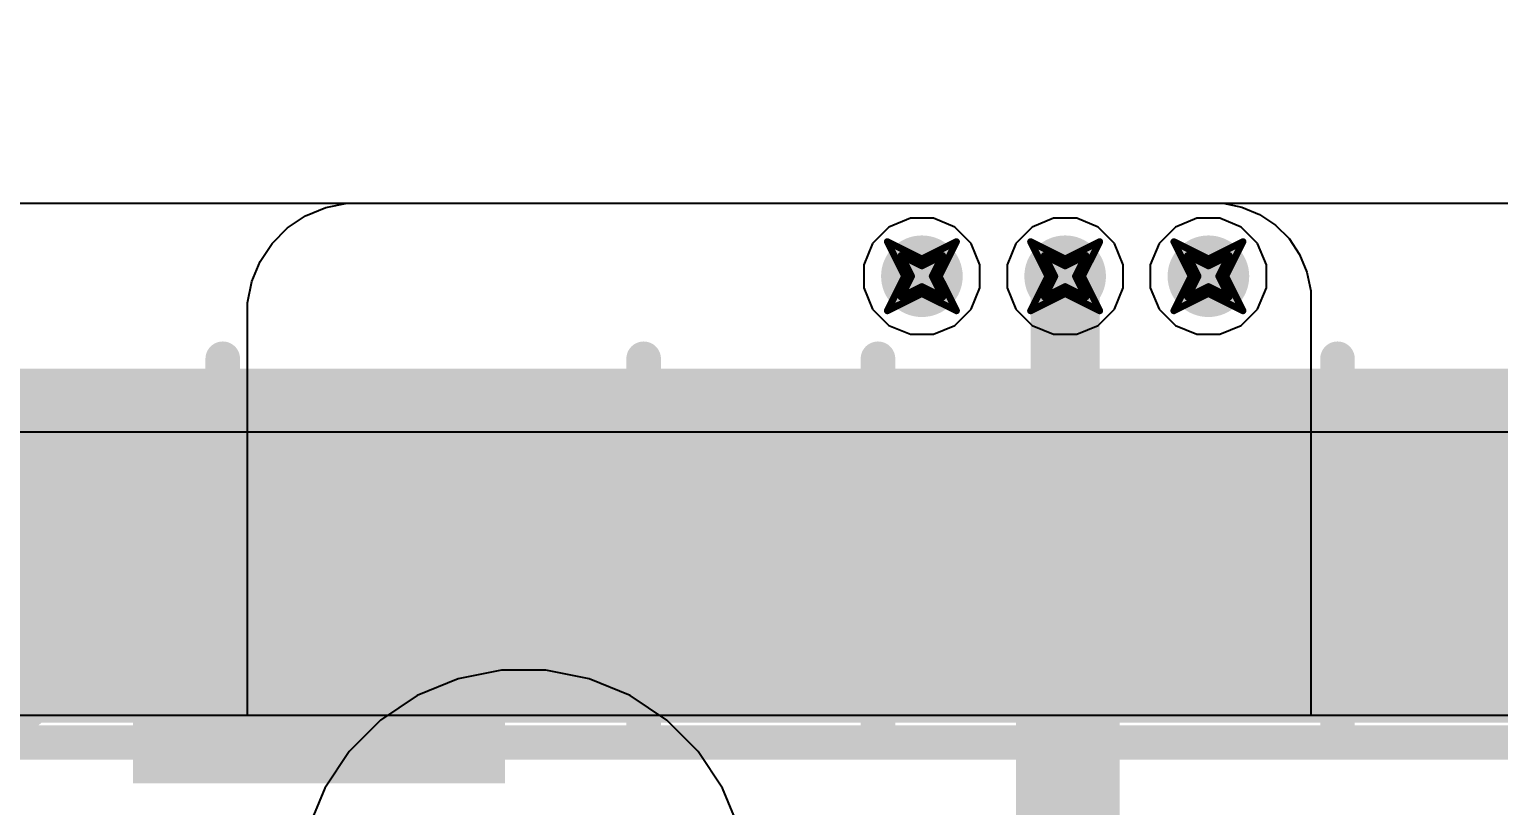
# Model space of a CAD drawing. Header units: inches. Extents: x -2 to 5376, y -4 to 5426.
# Drawn here: x 32.58 to 43.38, y 42.79 to 48.5 of the extents above; entities that cross this region are included whole.
import ezdxf

# ---------------------------------------------------------------- set-up
doc = ezdxf.new("R2010")
doc.units = ezdxf.units.IN
for name, color, linetype in [('Bottom Layer', 5, 'Continuous'), ('Bottom Overlay', 54, 'Continuous'), ('Bottom Paste', 16, 'Continuous'), ('Bottom Solder', 6, 'Continuous'), ('Drill Drawing', 1, 'Continuous'), ('Layer 1', 16, 'Continuous'), ('Layer 2', 76, 'Continuous'), ('Multi-Layer', 9, 'Continuous'), ('Top Layer', 1, 'Continuous'), ('Top Overlay', 2, 'Continuous'), ('Top Paste', 8, 'Continuous'), ('Top Solder', 216, 'Continuous'), ('Via Holes', 16, 'Continuous')]:
    doc.layers.add(name, color=color, linetype=linetype)
doc.styles.add('Arial Black', font='', dxfattribs={"height": 0.2})
doc.styles.get('Arial Black').set_extended_font_data('Arial Black')

# ---------------------------------------------------------------- blocks, each defined once
blk = doc.blocks.new('R___2030_B_57')
at = {"layer": 'Bottom Layer'}
for points in [[(-1.7499965, 3.89999982), (-1.7499965, -3.90000998), (-4.2499915, -3.90000998), (-4.2499915, 3.89999982)], [(4.2499915, 3.90000744), (4.2499915, -3.90000236), (1.7499965, -3.90000236), (1.7499965, 3.90000744)]]:
    blk.add_hatch(color=5, dxfattribs=at).paths.add_polyline_path(points)
at = {"layer": 'Bottom Paste'}
for points in [[(-1.7499965, 3.89999982), (-1.7499965, -3.90000998), (-4.2499915, -3.90000998), (-4.2499915, 3.89999982)], [(4.2499915, 3.90000744), (4.2499915, -3.90000236), (1.7499965, -3.90000236), (1.7499965, 3.90000744)]]:
    blk.add_hatch(color=16, dxfattribs=at).paths.add_polyline_path(points)
at = {"layer": 'Bottom Solder'}
for points in [[(-1.6991965, 3.95079982), (-1.6991965, -3.95080998), (-4.300791499999999, -3.95080998), (-4.300791499999999, 3.95079982)], [(4.300791499999999, 3.95080744), (4.300791499999999, -3.95080236), (1.6991965, -3.95080236), (1.6991965, 3.95080744)]]:
    blk.add_hatch(color=6, dxfattribs=at).paths.add_polyline_path(points)
at = {"layer": 'Bottom Overlay'}
for points in [[(-4.4475908, 4.096814259999999, 0.254, 0.254, 0), (-1.6255746, 4.09681172, 0.254, 0.254, 0)], [(-4.4475908, 4.096814259999999, 0.254, 0.254, 0), (-4.4475908, -4.09681934, 0.254, 0.254, 0)], [(4.4475908, 4.096814259999999, 0.254, 0.254, 0), (1.6255746, 4.09681172, 0.254, 0.254, 0)], [(4.4475908, 4.096814259999999, 0.254, 0.254, 0), (4.4475908, -4.096816799999999, 0.254, 0.254, 0)], [(-1.6255746, -4.096816799999999, 0.254, 0.254, 0), (-4.4475908, -4.09681934, 0.254, 0.254, 0)], [(1.6255746, -4.096816799999999, 0.254, 0.254, 0), (4.4475908, -4.096816799999999, 0.254, 0.254, 0)]]:
    blk.add_lwpolyline(points, format="xyseb", dxfattribs=at)
for points in [[(-4.5110908, 4.096814259999999, 0.127, 0.127, 1), (-4.3840908, 4.096814259999999, 0.127, 0.127, 1)], [(-4.5110908, 4.096814259999999, 0.127, 0.127, 1), (-4.3840908, 4.096814259999999, 0.127, 0.127, 1)], [(-1.6890746, 4.09681172, 0.127, 0.127, 1), (-1.5620746, 4.09681172, 0.127, 0.127, 1)], [(1.5620746, 4.09681172, 0.127, 0.127, 1), (1.6890746, 4.09681172, 0.127, 0.127, 1)], [(4.3840908, 4.096814259999999, 0.127, 0.127, 1), (4.5110908, 4.096814259999999, 0.127, 0.127, 1)], [(4.3840908, 4.096814259999999, 0.127, 0.127, 1), (4.5110908, 4.096814259999999, 0.127, 0.127, 1)], [(-4.5110908, -4.09681934, 0.127, 0.127, 1), (-4.3840908, -4.09681934, 0.127, 0.127, 1)], [(-4.5110908, -4.09681934, 0.127, 0.127, 1), (-4.3840908, -4.09681934, 0.127, 0.127, 1)], [(-1.6890746, -4.096816799999999, 0.127, 0.127, 1), (-1.5620746, -4.096816799999999, 0.127, 0.127, 1)], [(1.5620746, -4.096816799999999, 0.127, 0.127, 1), (1.6890746, -4.096816799999999, 0.127, 0.127, 1)], [(4.3840908, -4.096816799999999, 0.127, 0.127, 1), (4.5110908, -4.096816799999999, 0.127, 0.127, 1)], [(4.3840908, -4.096816799999999, 0.127, 0.127, 1), (4.5110908, -4.096816799999999, 0.127, 0.127, 1)]]:
    blk.add_lwpolyline(points, format="xyseb", close=True, dxfattribs=at)
blk = doc.blocks.new('R___2030_59')
at = {"layer": 'Top Layer'}
for points in [[(-4.2499915, -3.9000049), (-4.2499915, 3.9000049), (-1.7499965, 3.9000049), (-1.7499965, -3.9000049)], [(1.7499965, -3.90000236), (1.7499965, 3.90000744), (4.2499915, 3.90000744), (4.2499915, -3.90000236)]]:
    blk.add_hatch(color=1, dxfattribs=at).paths.add_polyline_path(points)
at = {"layer": 'Top Paste'}
for points in [[(-4.2499915, -3.9000049), (-4.2499915, 3.9000049), (-1.7499965, 3.9000049), (-1.7499965, -3.9000049)], [(1.7499965, -3.90000236), (1.7499965, 3.90000744), (4.2499915, 3.90000744), (4.2499915, -3.90000236)]]:
    blk.add_hatch(color=8, dxfattribs=at).paths.add_polyline_path(points)
at = {"layer": 'Top Solder'}
for points in [[(-4.300791499999999, -3.9508049), (-4.300791499999999, 3.9508049), (-1.6991965, 3.9508049), (-1.6991965, -3.9508049)], [(1.6991965, -3.95080236), (1.6991965, 3.95080744), (4.300791499999999, 3.95080744), (4.300791499999999, -3.95080236)]]:
    blk.add_hatch(color=216, dxfattribs=at).paths.add_polyline_path(points)
at = {"layer": 'Top Overlay'}
for points in [[(-4.4475908, 4.096816799999999, 0.254, 0.254, 0), (-4.4475908, -4.096816799999999, 0.254, 0.254, 0)], [(-4.4475908, 4.096816799999999, 0.254, 0.254, 0), (-1.6255746, 4.096814259999999, 0.254, 0.254, 0)], [(4.4475908, 4.09681934, 0.254, 0.254, 0), (1.6255746, 4.096814259999999, 0.254, 0.254, 0)], [(4.4475908, 4.09681934, 0.254, 0.254, 0), (4.4475908, -4.096814259999999, 0.254, 0.254, 0)], [(-4.4475908, -4.096816799999999, 0.254, 0.254, 0), (-1.6255746, -4.096816799999999, 0.254, 0.254, 0)], [(4.4475908, -4.096814259999999, 0.254, 0.254, 0), (1.6255746, -4.096816799999999, 0.254, 0.254, 0)]]:
    blk.add_lwpolyline(points, format="xyseb", dxfattribs=at)
for points in [[(-4.5110908, 4.096816799999999, 0.127, 0.127, 1), (-4.3840908, 4.096816799999999, 0.127, 0.127, 1)], [(-4.5110908, 4.096816799999999, 0.127, 0.127, 1), (-4.3840908, 4.096816799999999, 0.127, 0.127, 1)], [(-1.6890746, 4.096814259999999, 0.127, 0.127, 1), (-1.5620746, 4.096814259999999, 0.127, 0.127, 1)], [(1.5620746, 4.096814259999999, 0.127, 0.127, 1), (1.6890746, 4.096814259999999, 0.127, 0.127, 1)], [(4.3840908, 4.09681934, 0.127, 0.127, 1), (4.5110908, 4.09681934, 0.127, 0.127, 1)], [(4.3840908, 4.09681934, 0.127, 0.127, 1), (4.5110908, 4.09681934, 0.127, 0.127, 1)], [(-4.5110908, -4.096816799999999, 0.127, 0.127, 1), (-4.3840908, -4.096816799999999, 0.127, 0.127, 1)], [(-4.5110908, -4.096816799999999, 0.127, 0.127, 1), (-4.3840908, -4.096816799999999, 0.127, 0.127, 1)], [(-1.6890746, -4.096816799999999, 0.127, 0.127, 1), (-1.5620746, -4.096816799999999, 0.127, 0.127, 1)], [(1.5620746, -4.096816799999999, 0.127, 0.127, 1), (1.6890746, -4.096816799999999, 0.127, 0.127, 1)], [(4.3840908, -4.096814259999999, 0.127, 0.127, 1), (4.5110908, -4.096814259999999, 0.127, 0.127, 1)], [(4.3840908, -4.096814259999999, 0.127, 0.127, 1), (4.5110908, -4.096814259999999, 0.127, 0.127, 1)]]:
    blk.add_lwpolyline(points, format="xyseb", close=True, dxfattribs=at)
blk = doc.blocks.new('R___2030_61')
at = {"layer": 'Top Layer'}
for points in [[(-4.2499915, -3.9000049), (-4.2499915, 3.9000049), (-1.7499965, 3.9000049), (-1.7499965, -3.9000049)], [(1.7499965, -3.9000049), (1.7499965, 3.9000049), (4.2499915, 3.9000049), (4.2499915, -3.9000049)]]:
    blk.add_hatch(color=1, dxfattribs=at).paths.add_polyline_path(points)
at = {"layer": 'Top Paste'}
for points in [[(-4.2499915, -3.9000049), (-4.2499915, 3.9000049), (-1.7499965, 3.9000049), (-1.7499965, -3.9000049)], [(1.7499965, -3.9000049), (1.7499965, 3.9000049), (4.2499915, 3.9000049), (4.2499915, -3.9000049)]]:
    blk.add_hatch(color=8, dxfattribs=at).paths.add_polyline_path(points)
at = {"layer": 'Top Solder'}
for points in [[(-4.300791499999999, -3.9508049), (-4.300791499999999, 3.9508049), (-1.6991965, 3.9508049), (-1.6991965, -3.9508049)], [(1.6991965, -3.9508049), (1.6991965, 3.9508049), (4.300791499999999, 3.9508049), (4.300791499999999, -3.9508049)]]:
    blk.add_hatch(color=216, dxfattribs=at).paths.add_polyline_path(points)
at = {"layer": 'Top Overlay'}
for points in [[(-4.4475908, 4.096816799999999, 0.254, 0.254, 0), (-1.6255746, 4.096816799999999, 0.254, 0.254, 0)], [(-4.4475908, 4.096816799999999, 0.254, 0.254, 0), (-4.4475908, -4.096816799999999, 0.254, 0.254, 0)], [(1.6255746, 4.096816799999999, 0.254, 0.254, 0), (4.44759334, 4.096816799999999, 0.254, 0.254, 0)], [(4.44759334, 4.096816799999999, 0.254, 0.254, 0), (4.4475908, -4.096814259999999, 0.254, 0.254, 0)], [(-4.4475908, -4.096816799999999, 0.254, 0.254, 0), (-1.6255746, -4.096816799999999, 0.254, 0.254, 0)], [(4.4475908, -4.096814259999999, 0.254, 0.254, 0), (1.6255746, -4.096816799999999, 0.254, 0.254, 0)]]:
    blk.add_lwpolyline(points, format="xyseb", dxfattribs=at)
for points in [[(-4.5110908, 4.096816799999999, 0.127, 0.127, 1), (-4.3840908, 4.096816799999999, 0.127, 0.127, 1)], [(-4.5110908, 4.096816799999999, 0.127, 0.127, 1), (-4.3840908, 4.096816799999999, 0.127, 0.127, 1)], [(-1.6890746, 4.096816799999999, 0.127, 0.127, 1), (-1.5620746, 4.096816799999999, 0.127, 0.127, 1)], [(1.5620746, 4.096816799999999, 0.127, 0.127, 1), (1.6890746, 4.096816799999999, 0.127, 0.127, 1)], [(4.38409334, 4.096816799999999, 0.127, 0.127, 1), (4.51109334, 4.096816799999999, 0.127, 0.127, 1)], [(4.38409334, 4.096816799999999, 0.127, 0.127, 1), (4.51109334, 4.096816799999999, 0.127, 0.127, 1)], [(-4.5110908, -4.096816799999999, 0.127, 0.127, 1), (-4.3840908, -4.096816799999999, 0.127, 0.127, 1)], [(-4.5110908, -4.096816799999999, 0.127, 0.127, 1), (-4.3840908, -4.096816799999999, 0.127, 0.127, 1)], [(-1.6890746, -4.096816799999999, 0.127, 0.127, 1), (-1.5620746, -4.096816799999999, 0.127, 0.127, 1)], [(1.5620746, -4.096816799999999, 0.127, 0.127, 1), (1.6890746, -4.096816799999999, 0.127, 0.127, 1)], [(4.3840908, -4.096814259999999, 0.127, 0.127, 1), (4.5110908, -4.096814259999999, 0.127, 0.127, 1)], [(4.3840908, -4.096814259999999, 0.127, 0.127, 1), (4.5110908, -4.096814259999999, 0.127, 0.127, 1)]]:
    blk.add_lwpolyline(points, format="xyseb", close=True, dxfattribs=at)

msp = doc.modelspace()

# ---------------------------------------------------------------- hatches: boundary and pattern name
at = {"layer": 'Bottom Layer'}
h = msp.add_hatch(color=5, dxfattribs=at)
edge = h.paths.add_edge_path()
edge.add_arc((39.14200706, 46.6852), 0.2999994, 0, 360)
h = msp.add_hatch(color=5, dxfattribs=at)
edge = h.paths.add_edge_path()
edge.add_arc((40.19499962, 46.6852), 0.2999994, 0, 360)
h = msp.add_hatch(color=5, dxfattribs=at)
edge = h.paths.add_edge_path()
edge.add_arc((41.24799218, 46.6852), 0.2999994, 0, 360)
at = {"layer": 'Layer 1'}
h = msp.add_hatch(color=16, dxfattribs=at)
edge = h.paths.add_edge_path()
edge.add_arc((39.14200706, 46.6852), 0.2999994, 0, 360)
h = msp.add_hatch(color=16, dxfattribs=at)
edge = h.paths.add_edge_path()
edge.add_arc((40.19499962, 46.6852), 0.2999994, 0, 360)
h = msp.add_hatch(color=16, dxfattribs=at)
edge = h.paths.add_edge_path()
edge.add_arc((41.24799218, 46.6852), 0.2999994, 0, 360)
at = {"layer": 'Layer 2'}
h = msp.add_hatch(color=76, dxfattribs=at)
edge = h.paths.add_edge_path()
edge.add_arc((39.14200706, 46.6852), 0.2999994, 0, 360)
h = msp.add_hatch(color=76, dxfattribs=at)
edge = h.paths.add_edge_path()
edge.add_arc((40.19499962, 46.6852), 0.2999994, 0, 360)
h = msp.add_hatch(color=76, dxfattribs=at)
edge = h.paths.add_edge_path()
edge.add_arc((41.24799218, 46.6852), 0.2999994, 0, 360)
at = {"layer": 'Top Layer'}
h = msp.add_hatch(color=1, dxfattribs=at)
edge = h.paths.add_edge_path()
edge.add_arc((39.14200706, 46.6852), 0.2999994, 0, 360)
h = msp.add_hatch(color=1, dxfattribs=at)
edge = h.paths.add_edge_path()
edge.add_arc((40.19499962, 46.6852), 0.2999994, 0, 360)
h = msp.add_hatch(color=1, dxfattribs=at)
edge = h.paths.add_edge_path()
edge.add_arc((41.24799218, 46.6852), 0.2999994, 0, 360)
at = {"layer": 'Via Holes'}
h = msp.add_hatch(color=7, dxfattribs=at)
edge = h.paths.add_edge_path()
edge.add_arc((39.14200706, 46.6852), 0.1499997, 0, 360)
h = msp.add_hatch(color=7, dxfattribs=at)
edge = h.paths.add_edge_path()
edge.add_arc((40.19499962, 46.6852), 0.1499997, 0, 360)
h = msp.add_hatch(color=7, dxfattribs=at)
edge = h.paths.add_edge_path()
edge.add_arc((41.24799218, 46.6852), 0.1499997, 0, 360)

# ---------------------------------------------------------------- linework, layer by layer
at = {"layer": 'Bottom Layer'}
for p, q in [((34.76026067999999, 47.19015962), (34.9172911, 47.22139654)), ((34.9172911, 47.22139654), (34.99734682, 47.22139654)), ((34.99734682, 47.22139654), (34.99734682, 47.22139654)), ((34.99734682, 47.22139654), (41.28492885999999, 47.22139146)), ((41.28492885999999, 47.22139146), (41.35535798, 47.221394)), ((41.35535798, 47.221394), (41.49350858, 47.19391628)), ((41.49350858, 47.19391628), (41.62364294, 47.1400124)), ((34.47921476, 47.03993894), (34.61234124, 47.12888974)), ((34.61234124, 47.12888974), (34.76026067999999, 47.19015962)), ((41.62364294, 47.1400124), (41.7407598, 47.06175754)), ((34.36600188, 46.92672606), (34.47921476, 47.03993894)), ((41.7407598, 47.06175754), (41.84036082, 46.96215651999999)), ((34.27705108, 46.79359958), (34.36600188, 46.92672606)), ((41.84036082, 46.96215651999999), (41.91861567999999, 46.84503966)), ((34.2157812, 46.64568014), (34.27705108, 46.79359958)), ((41.91861567999999, 46.84503966), (41.97251702, 46.7149053)), ((41.97251702, 46.7149053), (41.99999474, 46.5767547)), ((34.18454682, 46.48864972), (34.2157812, 46.64568014)), ((41.99999474, 46.5767547), (41.99999219999999, 46.50632558)), ((34.18454682, 46.40859654), (34.18454682, 46.48864972)), ((41.99999219999999, 46.50632558), (41.99999728, 46.50632812)), ((41.99999728, 46.50632812), (41.99999728, 43.45399742)), ((34.18454682, 43.45400249999999), (34.18454682, 46.40859654)), ((41.99999728, 43.45399742), (34.18454682, 43.45400249999999))]:
    msp.add_line(p, q, dxfattribs=at)
for points in [[(40.19499962, 44.06277446, 0.254, 0.254, 0), (40.19499962, 46.6852, 0.254, 0.254, 0)], [(40.19499962, 44.06277446, 0.254, 0.254, -0.198912367379658), (40.27667332, 44.25995211999999, 0.254, 0.254, 0)]]:
    msp.add_lwpolyline(points, format="xyseb", dxfattribs=at)
for points in [[(40.13149961999999, 46.6852, 0.127, 0.127, 1), (40.25849961999999, 46.6852, 0.127, 0.127, 1)], [(40.21317332, 44.25995211999999, 0.127, 0.127, 1), (40.34017332, 44.25995211999999, 0.127, 0.127, 1)], [(40.13149961999999, 44.06277446, 0.127, 0.127, 1), (40.25849961999999, 44.06277446, 0.127, 0.127, 1)], [(40.13149961999999, 44.06277446, 0.127, 0.127, 1), (40.25849961999999, 44.06277446, 0.127, 0.127, 1)]]:
    msp.add_lwpolyline(points, format="xyseb", close=True, dxfattribs=at)
at = {"layer": 'Drill Drawing'}
for points in [[(38.88800706, 46.9392, 0.0508, 0.0508, 0), (39.14200706, 46.8122, 0.0508, 0.0508, 0)], [(38.88800706, 46.9392, 0.0508, 0.0508, 0), (39.01500705999999, 46.6852, 0.0508, 0.0508, 0)], [(39.14200706, 46.8122, 0.0508, 0.0508, 0), (39.39600706, 46.9392, 0.0508, 0.0508, 0)], [(39.26900706, 46.6852, 0.0508, 0.0508, 0), (39.39600706, 46.9392, 0.0508, 0.0508, 0)], [(39.94099962, 46.9392, 0.0508, 0.0508, 0), (40.19499962, 46.8122, 0.0508, 0.0508, 0)], [(39.94099962, 46.9392, 0.0508, 0.0508, 0), (40.06799961999999, 46.6852, 0.0508, 0.0508, 0)], [(40.19499962, 46.8122, 0.0508, 0.0508, 0), (40.44899962, 46.9392, 0.0508, 0.0508, 0)], [(40.32199962, 46.6852, 0.0508, 0.0508, 0), (40.44899962, 46.9392, 0.0508, 0.0508, 0)], [(40.99399218, 46.9392, 0.0508, 0.0508, 0), (41.24799218, 46.8122, 0.0508, 0.0508, 0)], [(40.99399218, 46.9392, 0.0508, 0.0508, 0), (41.12099217999999, 46.6852, 0.0508, 0.0508, 0)], [(41.24799218, 46.8122, 0.0508, 0.0508, 0), (41.50199217999999, 46.9392, 0.0508, 0.0508, 0)], [(41.37499217999999, 46.6852, 0.0508, 0.0508, 0), (41.50199217999999, 46.9392, 0.0508, 0.0508, 0)], [(38.98960706, 46.8376, 0.0508, 0.0508, 0), (39.14200706, 46.76139999999999, 0.0508, 0.0508, 0)], [(38.98960706, 46.8376, 0.0508, 0.0508, 0), (39.06580706, 46.6852, 0.0508, 0.0508, 0)], [(39.14200706, 46.76139999999999, 0.0508, 0.0508, 0), (39.29440706, 46.8376, 0.0508, 0.0508, 0)], [(39.21820706, 46.6852, 0.0508, 0.0508, 0), (39.29440706, 46.8376, 0.0508, 0.0508, 0)], [(40.04259962, 46.8376, 0.0508, 0.0508, 0), (40.19499962, 46.76139999999999, 0.0508, 0.0508, 0)], [(40.04259962, 46.8376, 0.0508, 0.0508, 0), (40.11879962, 46.6852, 0.0508, 0.0508, 0)], [(40.19499962, 46.76139999999999, 0.0508, 0.0508, 0), (40.34739962, 46.8376, 0.0508, 0.0508, 0)], [(40.27119962, 46.6852, 0.0508, 0.0508, 0), (40.34739962, 46.8376, 0.0508, 0.0508, 0)], [(41.09559218, 46.8376, 0.0508, 0.0508, 0), (41.24799218, 46.76139999999999, 0.0508, 0.0508, 0)], [(41.09559218, 46.8376, 0.0508, 0.0508, 0), (41.17179218, 46.6852, 0.0508, 0.0508, 0)], [(41.24799218, 46.76139999999999, 0.0508, 0.0508, 0), (41.40039218, 46.8376, 0.0508, 0.0508, 0)], [(41.32419218, 46.6852, 0.0508, 0.0508, 0), (41.40039218, 46.8376, 0.0508, 0.0508, 0)], [(38.88800706, 46.4312, 0.0508, 0.0508, 0), (39.01500705999999, 46.6852, 0.0508, 0.0508, 0)], [(38.98960706, 46.5328, 0.0508, 0.0508, 0), (39.06580706, 46.6852, 0.0508, 0.0508, 0)], [(39.21820706, 46.6852, 0.0508, 0.0508, 0), (39.29440706, 46.5328, 0.0508, 0.0508, 0)], [(39.26900706, 46.6852, 0.0508, 0.0508, 0), (39.39600706, 46.4312, 0.0508, 0.0508, 0)], [(39.94099962, 46.4312, 0.0508, 0.0508, 0), (40.06799961999999, 46.6852, 0.0508, 0.0508, 0)], [(40.04259962, 46.5328, 0.0508, 0.0508, 0), (40.11879962, 46.6852, 0.0508, 0.0508, 0)], [(40.27119962, 46.6852, 0.0508, 0.0508, 0), (40.34739962, 46.5328, 0.0508, 0.0508, 0)], [(40.32199962, 46.6852, 0.0508, 0.0508, 0), (40.44899962, 46.4312, 0.0508, 0.0508, 0)], [(40.99399218, 46.4312, 0.0508, 0.0508, 0), (41.12099217999999, 46.6852, 0.0508, 0.0508, 0)], [(41.09559218, 46.5328, 0.0508, 0.0508, 0), (41.17179218, 46.6852, 0.0508, 0.0508, 0)], [(41.32419218, 46.6852, 0.0508, 0.0508, 0), (41.40039218, 46.5328, 0.0508, 0.0508, 0)], [(41.37499217999999, 46.6852, 0.0508, 0.0508, 0), (41.50199217999999, 46.4312, 0.0508, 0.0508, 0)], [(38.88800706, 46.4312, 0.0508, 0.0508, 0), (39.14200706, 46.5582, 0.0508, 0.0508, 0)], [(38.98960706, 46.5328, 0.0508, 0.0508, 0), (39.14200706, 46.60899999999999, 0.0508, 0.0508, 0)], [(39.14200706, 46.60899999999999, 0.0508, 0.0508, 0), (39.29440706, 46.5328, 0.0508, 0.0508, 0)], [(39.14200706, 46.5582, 0.0508, 0.0508, 0), (39.39600706, 46.4312, 0.0508, 0.0508, 0)], [(39.94099962, 46.4312, 0.0508, 0.0508, 0), (40.19499962, 46.5582, 0.0508, 0.0508, 0)], [(40.04259962, 46.5328, 0.0508, 0.0508, 0), (40.19499962, 46.60899999999999, 0.0508, 0.0508, 0)], [(40.19499962, 46.60899999999999, 0.0508, 0.0508, 0), (40.34739962, 46.5328, 0.0508, 0.0508, 0)], [(40.19499962, 46.5582, 0.0508, 0.0508, 0), (40.44899962, 46.4312, 0.0508, 0.0508, 0)], [(40.99399218, 46.4312, 0.0508, 0.0508, 0), (41.24799218, 46.5582, 0.0508, 0.0508, 0)], [(41.09559218, 46.5328, 0.0508, 0.0508, 0), (41.24799218, 46.60899999999999, 0.0508, 0.0508, 0)], [(41.24799218, 46.60899999999999, 0.0508, 0.0508, 0), (41.40039218, 46.5328, 0.0508, 0.0508, 0)], [(41.24799218, 46.5582, 0.0508, 0.0508, 0), (41.50199217999999, 46.4312, 0.0508, 0.0508, 0)]]:
    msp.add_lwpolyline(points, format="xyseb", dxfattribs=at)
for points in [[(38.87530706, 46.9392, 0.0254, 0.0254, 1), (38.90070706, 46.9392, 0.0254, 0.0254, 1)], [(38.87530706, 46.9392, 0.0254, 0.0254, 1), (38.90070706, 46.9392, 0.0254, 0.0254, 1)], [(39.38330706, 46.9392, 0.0254, 0.0254, 1), (39.40870706, 46.9392, 0.0254, 0.0254, 1)], [(39.38330706, 46.9392, 0.0254, 0.0254, 1), (39.40870706, 46.9392, 0.0254, 0.0254, 1)], [(39.92829962, 46.9392, 0.0254, 0.0254, 1), (39.95369961999999, 46.9392, 0.0254, 0.0254, 1)], [(39.92829962, 46.9392, 0.0254, 0.0254, 1), (39.95369961999999, 46.9392, 0.0254, 0.0254, 1)], [(40.43629961999999, 46.9392, 0.0254, 0.0254, 1), (40.46169962, 46.9392, 0.0254, 0.0254, 1)], [(40.43629961999999, 46.9392, 0.0254, 0.0254, 1), (40.46169962, 46.9392, 0.0254, 0.0254, 1)], [(40.98129218, 46.9392, 0.0254, 0.0254, 1), (41.00669217999999, 46.9392, 0.0254, 0.0254, 1)], [(40.98129218, 46.9392, 0.0254, 0.0254, 1), (41.00669217999999, 46.9392, 0.0254, 0.0254, 1)], [(41.48929218, 46.9392, 0.0254, 0.0254, 1), (41.51469218, 46.9392, 0.0254, 0.0254, 1)], [(41.48929218, 46.9392, 0.0254, 0.0254, 1), (41.51469218, 46.9392, 0.0254, 0.0254, 1)], [(38.97690705999999, 46.8376, 0.0254, 0.0254, 1), (39.00230706, 46.8376, 0.0254, 0.0254, 1)], [(38.97690705999999, 46.8376, 0.0254, 0.0254, 1), (39.00230706, 46.8376, 0.0254, 0.0254, 1)], [(39.12930706, 46.8122, 0.0254, 0.0254, 1), (39.15470706, 46.8122, 0.0254, 0.0254, 1)], [(39.12930706, 46.8122, 0.0254, 0.0254, 1), (39.15470706, 46.8122, 0.0254, 0.0254, 1)], [(39.12930706, 46.76139999999999, 0.0254, 0.0254, 1), (39.15470706, 46.76139999999999, 0.0254, 0.0254, 1)], [(39.12930706, 46.76139999999999, 0.0254, 0.0254, 1), (39.15470706, 46.76139999999999, 0.0254, 0.0254, 1)], [(39.28170706, 46.8376, 0.0254, 0.0254, 1), (39.30710706, 46.8376, 0.0254, 0.0254, 1)], [(39.28170706, 46.8376, 0.0254, 0.0254, 1), (39.30710706, 46.8376, 0.0254, 0.0254, 1)], [(40.02989961999999, 46.8376, 0.0254, 0.0254, 1), (40.05529962, 46.8376, 0.0254, 0.0254, 1)], [(40.02989961999999, 46.8376, 0.0254, 0.0254, 1), (40.05529962, 46.8376, 0.0254, 0.0254, 1)], [(40.18229961999999, 46.8122, 0.0254, 0.0254, 1), (40.20769962, 46.8122, 0.0254, 0.0254, 1)], [(40.18229961999999, 46.8122, 0.0254, 0.0254, 1), (40.20769962, 46.8122, 0.0254, 0.0254, 1)], [(40.18229961999999, 46.76139999999999, 0.0254, 0.0254, 1), (40.20769962, 46.76139999999999, 0.0254, 0.0254, 1)], [(40.18229961999999, 46.76139999999999, 0.0254, 0.0254, 1), (40.20769962, 46.76139999999999, 0.0254, 0.0254, 1)], [(40.33469961999999, 46.8376, 0.0254, 0.0254, 1), (40.36009962, 46.8376, 0.0254, 0.0254, 1)], [(40.33469961999999, 46.8376, 0.0254, 0.0254, 1), (40.36009962, 46.8376, 0.0254, 0.0254, 1)], [(41.08289218, 46.8376, 0.0254, 0.0254, 1), (41.10829218, 46.8376, 0.0254, 0.0254, 1)], [(41.08289218, 46.8376, 0.0254, 0.0254, 1), (41.10829218, 46.8376, 0.0254, 0.0254, 1)], [(41.23529218, 46.8122, 0.0254, 0.0254, 1), (41.26069218, 46.8122, 0.0254, 0.0254, 1)], [(41.23529218, 46.8122, 0.0254, 0.0254, 1), (41.26069218, 46.8122, 0.0254, 0.0254, 1)], [(41.23529218, 46.76139999999999, 0.0254, 0.0254, 1), (41.26069218, 46.76139999999999, 0.0254, 0.0254, 1)], [(41.23529218, 46.76139999999999, 0.0254, 0.0254, 1), (41.26069218, 46.76139999999999, 0.0254, 0.0254, 1)], [(41.38769218, 46.8376, 0.0254, 0.0254, 1), (41.41309218, 46.8376, 0.0254, 0.0254, 1)], [(41.38769218, 46.8376, 0.0254, 0.0254, 1), (41.41309218, 46.8376, 0.0254, 0.0254, 1)], [(39.00230706, 46.6852, 0.0254, 0.0254, 1), (39.02770706, 46.6852, 0.0254, 0.0254, 1)], [(39.00230706, 46.6852, 0.0254, 0.0254, 1), (39.02770706, 46.6852, 0.0254, 0.0254, 1)], [(39.05310706, 46.6852, 0.0254, 0.0254, 1), (39.07850706, 46.6852, 0.0254, 0.0254, 1)], [(39.05310706, 46.6852, 0.0254, 0.0254, 1), (39.07850706, 46.6852, 0.0254, 0.0254, 1)], [(39.20550706, 46.6852, 0.0254, 0.0254, 1), (39.23090706, 46.6852, 0.0254, 0.0254, 1)], [(39.20550706, 46.6852, 0.0254, 0.0254, 1), (39.23090706, 46.6852, 0.0254, 0.0254, 1)], [(39.25630706, 46.6852, 0.0254, 0.0254, 1), (39.28170706, 46.6852, 0.0254, 0.0254, 1)], [(39.25630706, 46.6852, 0.0254, 0.0254, 1), (39.28170706, 46.6852, 0.0254, 0.0254, 1)], [(40.05529962, 46.6852, 0.0254, 0.0254, 1), (40.08069962, 46.6852, 0.0254, 0.0254, 1)], [(40.05529962, 46.6852, 0.0254, 0.0254, 1), (40.08069962, 46.6852, 0.0254, 0.0254, 1)], [(40.10609961999999, 46.6852, 0.0254, 0.0254, 1), (40.13149961999999, 46.6852, 0.0254, 0.0254, 1)], [(40.10609961999999, 46.6852, 0.0254, 0.0254, 1), (40.13149961999999, 46.6852, 0.0254, 0.0254, 1)], [(40.25849961999999, 46.6852, 0.0254, 0.0254, 1), (40.28389961999999, 46.6852, 0.0254, 0.0254, 1)], [(40.25849961999999, 46.6852, 0.0254, 0.0254, 1), (40.28389961999999, 46.6852, 0.0254, 0.0254, 1)], [(40.30929962, 46.6852, 0.0254, 0.0254, 1), (40.33469961999999, 46.6852, 0.0254, 0.0254, 1)], [(40.30929962, 46.6852, 0.0254, 0.0254, 1), (40.33469961999999, 46.6852, 0.0254, 0.0254, 1)], [(41.10829218, 46.6852, 0.0254, 0.0254, 1), (41.13369218, 46.6852, 0.0254, 0.0254, 1)], [(41.10829218, 46.6852, 0.0254, 0.0254, 1), (41.13369218, 46.6852, 0.0254, 0.0254, 1)], [(41.15909217999999, 46.6852, 0.0254, 0.0254, 1), (41.18449218, 46.6852, 0.0254, 0.0254, 1)], [(41.15909217999999, 46.6852, 0.0254, 0.0254, 1), (41.18449218, 46.6852, 0.0254, 0.0254, 1)], [(41.31149217999999, 46.6852, 0.0254, 0.0254, 1), (41.33689218, 46.6852, 0.0254, 0.0254, 1)], [(41.31149217999999, 46.6852, 0.0254, 0.0254, 1), (41.33689218, 46.6852, 0.0254, 0.0254, 1)], [(41.36229218, 46.6852, 0.0254, 0.0254, 1), (41.38769218, 46.6852, 0.0254, 0.0254, 1)], [(41.36229218, 46.6852, 0.0254, 0.0254, 1), (41.38769218, 46.6852, 0.0254, 0.0254, 1)], [(38.97690705999999, 46.5328, 0.0254, 0.0254, 1), (39.00230706, 46.5328, 0.0254, 0.0254, 1)], [(38.97690705999999, 46.5328, 0.0254, 0.0254, 1), (39.00230706, 46.5328, 0.0254, 0.0254, 1)], [(39.12930706, 46.60899999999999, 0.0254, 0.0254, 1), (39.15470706, 46.60899999999999, 0.0254, 0.0254, 1)], [(39.12930706, 46.60899999999999, 0.0254, 0.0254, 1), (39.15470706, 46.60899999999999, 0.0254, 0.0254, 1)], [(39.12930706, 46.5582, 0.0254, 0.0254, 1), (39.15470706, 46.5582, 0.0254, 0.0254, 1)], [(39.12930706, 46.5582, 0.0254, 0.0254, 1), (39.15470706, 46.5582, 0.0254, 0.0254, 1)], [(39.28170706, 46.5328, 0.0254, 0.0254, 1), (39.30710706, 46.5328, 0.0254, 0.0254, 1)], [(39.28170706, 46.5328, 0.0254, 0.0254, 1), (39.30710706, 46.5328, 0.0254, 0.0254, 1)], [(40.02989961999999, 46.5328, 0.0254, 0.0254, 1), (40.05529962, 46.5328, 0.0254, 0.0254, 1)], [(40.02989961999999, 46.5328, 0.0254, 0.0254, 1), (40.05529962, 46.5328, 0.0254, 0.0254, 1)], [(40.18229961999999, 46.60899999999999, 0.0254, 0.0254, 1), (40.20769962, 46.60899999999999, 0.0254, 0.0254, 1)], [(40.18229961999999, 46.60899999999999, 0.0254, 0.0254, 1), (40.20769962, 46.60899999999999, 0.0254, 0.0254, 1)], [(40.18229961999999, 46.5582, 0.0254, 0.0254, 1), (40.20769962, 46.5582, 0.0254, 0.0254, 1)], [(40.18229961999999, 46.5582, 0.0254, 0.0254, 1), (40.20769962, 46.5582, 0.0254, 0.0254, 1)], [(40.33469961999999, 46.5328, 0.0254, 0.0254, 1), (40.36009962, 46.5328, 0.0254, 0.0254, 1)], [(40.33469961999999, 46.5328, 0.0254, 0.0254, 1), (40.36009962, 46.5328, 0.0254, 0.0254, 1)], [(41.08289218, 46.5328, 0.0254, 0.0254, 1), (41.10829218, 46.5328, 0.0254, 0.0254, 1)], [(41.08289218, 46.5328, 0.0254, 0.0254, 1), (41.10829218, 46.5328, 0.0254, 0.0254, 1)], [(41.23529218, 46.60899999999999, 0.0254, 0.0254, 1), (41.26069218, 46.60899999999999, 0.0254, 0.0254, 1)], [(41.23529218, 46.60899999999999, 0.0254, 0.0254, 1), (41.26069218, 46.60899999999999, 0.0254, 0.0254, 1)], [(41.23529218, 46.5582, 0.0254, 0.0254, 1), (41.26069218, 46.5582, 0.0254, 0.0254, 1)], [(41.23529218, 46.5582, 0.0254, 0.0254, 1), (41.26069218, 46.5582, 0.0254, 0.0254, 1)], [(41.38769218, 46.5328, 0.0254, 0.0254, 1), (41.41309218, 46.5328, 0.0254, 0.0254, 1)], [(41.38769218, 46.5328, 0.0254, 0.0254, 1), (41.41309218, 46.5328, 0.0254, 0.0254, 1)], [(38.87530706, 46.4312, 0.0254, 0.0254, 1), (38.90070706, 46.4312, 0.0254, 0.0254, 1)], [(38.87530706, 46.4312, 0.0254, 0.0254, 1), (38.90070706, 46.4312, 0.0254, 0.0254, 1)], [(39.38330706, 46.4312, 0.0254, 0.0254, 1), (39.40870706, 46.4312, 0.0254, 0.0254, 1)], [(39.38330706, 46.4312, 0.0254, 0.0254, 1), (39.40870706, 46.4312, 0.0254, 0.0254, 1)], [(39.92829962, 46.4312, 0.0254, 0.0254, 1), (39.95369961999999, 46.4312, 0.0254, 0.0254, 1)], [(39.92829962, 46.4312, 0.0254, 0.0254, 1), (39.95369961999999, 46.4312, 0.0254, 0.0254, 1)], [(40.43629961999999, 46.4312, 0.0254, 0.0254, 1), (40.46169962, 46.4312, 0.0254, 0.0254, 1)], [(40.43629961999999, 46.4312, 0.0254, 0.0254, 1), (40.46169962, 46.4312, 0.0254, 0.0254, 1)], [(40.98129218, 46.4312, 0.0254, 0.0254, 1), (41.00669217999999, 46.4312, 0.0254, 0.0254, 1)], [(40.98129218, 46.4312, 0.0254, 0.0254, 1), (41.00669217999999, 46.4312, 0.0254, 0.0254, 1)], [(41.48929218, 46.4312, 0.0254, 0.0254, 1), (41.51469218, 46.4312, 0.0254, 0.0254, 1)], [(41.48929218, 46.4312, 0.0254, 0.0254, 1), (41.51469218, 46.4312, 0.0254, 0.0254, 1)]]:
    msp.add_lwpolyline(points, format="xyseb", close=True, dxfattribs=at)
at = {"layer": 'Layer 1'}
for p, q in [((39.057072, 47.11219939999999), (38.90013302, 47.04719064)), ((39.22694212, 47.11219939999999), (39.057072, 47.11219939999999)), ((39.3838811, 47.04719064), (39.22694212, 47.11219939999999)), ((40.11006456, 47.11219939999999), (39.95312558, 47.04719064)), ((40.27993468, 47.11219939999999), (40.11006456, 47.11219939999999)), ((40.43687366, 47.04719064), (40.27993468, 47.11219939999999)), ((41.16305712, 47.11219939999999), (41.00611814, 47.04719064)), ((41.33292724, 47.11219939999999), (41.16305712, 47.11219939999999)), ((41.48986622, 47.04719064), (41.33292724, 47.11219939999999)), ((38.90013302, 47.04719064), (38.78001642, 46.92707404)), ((39.5039977, 46.92707404), (39.3838811, 47.04719064)), ((39.95312558, 47.04719064), (39.83300898, 46.92707404)), ((40.55699026, 46.92707404), (40.43687366, 47.04719064)), ((41.00611814, 47.04719064), (40.88600154, 46.92707404)), ((41.60998282, 46.92707404), (41.48986622, 47.04719064)), ((38.78001642, 46.92707404), (38.71500766, 46.77013506)), ((39.56900646, 46.77013506), (39.5039977, 46.92707404)), ((39.83300898, 46.92707404), (39.76800022, 46.77013506)), ((40.62199902, 46.77013506), (40.55699026, 46.92707404)), ((40.88600154, 46.92707404), (40.82099278, 46.77013506)), ((41.67499158, 46.77013506), (41.60998282, 46.92707404)), ((38.71500766, 46.77013506), (38.71500766, 46.60026494)), ((39.56900646, 46.60026494), (39.56900646, 46.77013506)), ((39.76800022, 46.77013506), (39.76800022, 46.60026494)), ((40.62199902, 46.60026494), (40.62199902, 46.77013506)), ((40.82099278, 46.77013506), (40.82099278, 46.60026494)), ((41.67499158, 46.60026494), (41.67499158, 46.77013506)), ((38.71500766, 46.60026494), (38.78001642, 46.44332596)), ((39.5039977, 46.44332596), (39.56900646, 46.60026494)), ((39.76800022, 46.60026494), (39.83300898, 46.44332596)), ((40.55699026, 46.44332596), (40.62199902, 46.60026494)), ((40.82099278, 46.60026494), (40.88600154, 46.44332596)), ((41.60998282, 46.44332596), (41.67499158, 46.60026494)), ((38.78001642, 46.44332596), (38.90013302, 46.32320935999999)), ((39.3838811, 46.32320935999999), (39.5039977, 46.44332596)), ((39.83300898, 46.44332596), (39.95312558, 46.32320935999999)), ((40.43687366, 46.32320935999999), (40.55699026, 46.44332596)), ((40.88600154, 46.44332596), (41.00611814, 46.32320935999999)), ((41.48986622, 46.32320935999999), (41.60998282, 46.44332596)), ((38.90013302, 46.32320935999999), (39.057072, 46.2582006)), ((39.057072, 46.2582006), (39.22694212, 46.2582006)), ((39.22694212, 46.2582006), (39.3838811, 46.32320935999999)), ((39.95312558, 46.32320935999999), (40.11006456, 46.2582006)), ((40.11006456, 46.2582006), (40.27993468, 46.2582006)), ((40.27993468, 46.2582006), (40.43687366, 46.32320935999999)), ((41.00611814, 46.32320935999999), (41.16305712, 46.2582006)), ((41.16305712, 46.2582006), (41.33292724, 46.2582006)), ((41.33292724, 46.2582006), (41.48986622, 46.32320935999999)), ((36.05247551999999, 43.7887237), (35.73367504, 43.72531006)), ((36.37752185999999, 43.7887237), (36.05247551999999, 43.7887237)), ((36.69632233999999, 43.72531006), (36.37752185999999, 43.7887237)), ((35.73367504, 43.72531006), (35.43337084, 43.60091864)), ((36.99662653999999, 43.60091864), (36.69632233999999, 43.72531006)), ((35.43337084, 43.60091864), (35.16310721999999, 43.42033226)), ((37.26689016, 43.42033226), (36.99662653999999, 43.60091864)), ((35.16310721999999, 43.42033226), (34.93326516, 43.1904902)), ((37.49673222, 43.1904902), (37.26689016, 43.42033226)), ((34.93326516, 43.1904902), (34.75267878, 42.92022658)), ((37.6773186, 42.92022658), (37.49673222, 43.1904902)), ((34.75267878, 42.92022658), (34.62828736, 42.61992238)), ((37.80171001999999, 42.61992238), (37.6773186, 42.92022658))]:
    msp.add_line(p, q, dxfattribs=at)
at = {"layer": 'Layer 2'}
for p, q in [((18.4404, 45.5404728), (54.17621117999999, 45.5404728)), ((36.05247551999999, 43.7887237), (35.73367504, 43.72531006)), ((36.37752185999999, 43.7887237), (36.05247551999999, 43.7887237)), ((36.69632233999999, 43.72531006), (36.37752185999999, 43.7887237)), ((35.73367504, 43.72531006), (35.43337084, 43.60091864)), ((36.99662653999999, 43.60091864), (36.69632233999999, 43.72531006)), ((35.43337084, 43.60091864), (35.16310721999999, 43.42033226)), ((37.26689016, 43.42033226), (36.99662653999999, 43.60091864)), ((35.16310721999999, 43.42033226), (34.93326516, 43.1904902)), ((37.49673222, 43.1904902), (37.26689016, 43.42033226)), ((34.93326516, 43.1904902), (34.75267878, 42.92022658)), ((37.6773186, 42.92022658), (37.49673222, 43.1904902)), ((34.75267878, 42.92022658), (34.62828736, 42.61992238)), ((37.80171001999999, 42.61992238), (37.6773186, 42.92022658))]:
    msp.add_line(p, q, dxfattribs=at)
at = {"layer": 'Multi-Layer'}
for p, q in [((36.05247551999999, 43.7887237), (35.73367504, 43.72531006)), ((36.21499995999999, 43.7887237), (36.05247551999999, 43.7887237)), ((36.37752185999999, 43.7887237), (36.21499995999999, 43.7887237)), ((36.69632233999999, 43.72531006), (36.37752185999999, 43.7887237)), ((35.73367504, 43.72531006), (35.43337084, 43.60091864)), ((36.99662653999999, 43.60091864), (36.69632233999999, 43.72531006)), ((35.43337084, 43.60091864), (35.16310721999999, 43.42033226)), ((37.26689016, 43.42033226), (36.99662653999999, 43.60091864)), ((35.16310721999999, 43.42033226), (34.93326516, 43.1904902)), ((37.49673222, 43.1904902), (37.26689016, 43.42033226)), ((34.93326516, 43.1904902), (34.75267878, 42.92022658)), ((37.6773186, 42.92022658), (37.49673222, 43.1904902)), ((34.75267878, 42.92022658), (34.62828736, 42.61992238)), ((37.80171001999999, 42.61992238), (37.6773186, 42.92022658))]:
    msp.add_line(p, q, dxfattribs=at)
at = {"layer": 'Top Layer'}
for p, q in [((29.91286626, 47.22139654), (46.71037902, 47.22139654)), ((36.91551672, 43.45399742), (29.10006626, 43.45400249999999)), ((47.56972451999999, 43.45399742), (36.91551672, 43.45399742))]:
    msp.add_line(p, q, dxfattribs=at)
for points in [[(40.19499962, 44.704, 0.508, 0.508, 0), (40.19499962, 46.6852, 0.508, 0.508, 0)], [(40.21499958, 43.8350025, 0.7619999999999999, 0.7619999999999999, 0), (41.08399708, 44.704, 0.7619999999999999, 0.7619999999999999, 0)], [(41.08399708, 44.704, 0.7619999999999999, 0.7619999999999999, 0), (41.83840247999999, 44.704, 0.7619999999999999, 0.7619999999999999, 0)], [(41.83840247999999, 44.704, 0.7619999999999999, 0.7619999999999999, 0), (42.91603303999999, 44.704, 0.7619999999999999, 0.7619999999999999, 0)], [(33.00007116, 44.704, 0.508, 0.508, 0), (40.19499962, 44.704, 0.508, 0.508, 0)], [(40.19499962, 44.704, 0.254, 0.254, 0), (41.83840247999999, 44.704, 0.254, 0.254, 0)], [(40.21499958, 40.4440009, 0.7619999999999999, 0.7619999999999999, 0), (40.21499958, 43.8350025, 0.7619999999999999, 0.7619999999999999, 0)]]:
    msp.add_lwpolyline(points, format="xyseb", dxfattribs=at)
for points in [[(40.06799961999999, 46.6852, 0.254, 0.254, 1), (40.32199962, 46.6852, 0.254, 0.254, 1)], [(40.89349708, 44.704, 0.3809999999999999, 0.3809999999999999, 1), (41.27449708, 44.704, 0.3809999999999999, 0.3809999999999999, 1)], [(40.89349708, 44.704, 0.3809999999999999, 0.3809999999999999, 1), (41.27449708, 44.704, 0.3809999999999999, 0.3809999999999999, 1)], [(41.64790248, 44.704, 0.3809999999999999, 0.3809999999999999, 1), (42.02890248, 44.704, 0.3809999999999999, 0.3809999999999999, 1)], [(41.64790248, 44.704, 0.3809999999999999, 0.3809999999999999, 1), (42.02890248, 44.704, 0.3809999999999999, 0.3809999999999999, 1)], [(42.72553303999999, 44.704, 0.3809999999999999, 0.3809999999999999, 1), (43.10653304, 44.704, 0.3809999999999999, 0.3809999999999999, 1)], [(32.87307115999999, 44.704, 0.254, 0.254, 1), (33.12707115999999, 44.704, 0.254, 0.254, 1)], [(40.06799961999999, 44.704, 0.254, 0.254, 1), (40.32199962, 44.704, 0.254, 0.254, 1)], [(40.06799961999999, 44.704, 0.254, 0.254, 1), (40.32199962, 44.704, 0.254, 0.254, 1)], [(40.13149961999999, 44.704, 0.127, 0.127, 1), (40.25849961999999, 44.704, 0.127, 0.127, 1)], [(41.77490247999999, 44.704, 0.127, 0.127, 1), (41.90190248, 44.704, 0.127, 0.127, 1)], [(40.02449958, 43.8350025, 0.3809999999999999, 0.3809999999999999, 1), (40.40549958, 43.8350025, 0.3809999999999999, 0.3809999999999999, 1)], [(40.02449958, 43.8350025, 0.3809999999999999, 0.3809999999999999, 1), (40.40549958, 43.8350025, 0.3809999999999999, 0.3809999999999999, 1)]]:
    msp.add_lwpolyline(points, format="xyseb", close=True, dxfattribs=at)

# ---------------------------------------------------------------- block references
at = {"rotation": 90}
for name, p in [('R___2030_59', (33.00007116, 47.70399399999999)), ('R___2030_B_57', (38.09999492, 47.70399399999999)), ('R___2030_61', (42.91603303999999, 47.70399399999999))]:
    msp.add_blockref(name, p, dxfattribs=at)

# ---------------------------------------------------------------- texts
at = {"layer": 'Top Overlay', "style": 'Arial Black'}
msp.add_text('HIGH VOLTAGE', height=3.048, rotation=360, dxfattribs=at).set_placement((-0.8237448599999999, 42.95521762))

doc.saveas('drawing.dxf')
